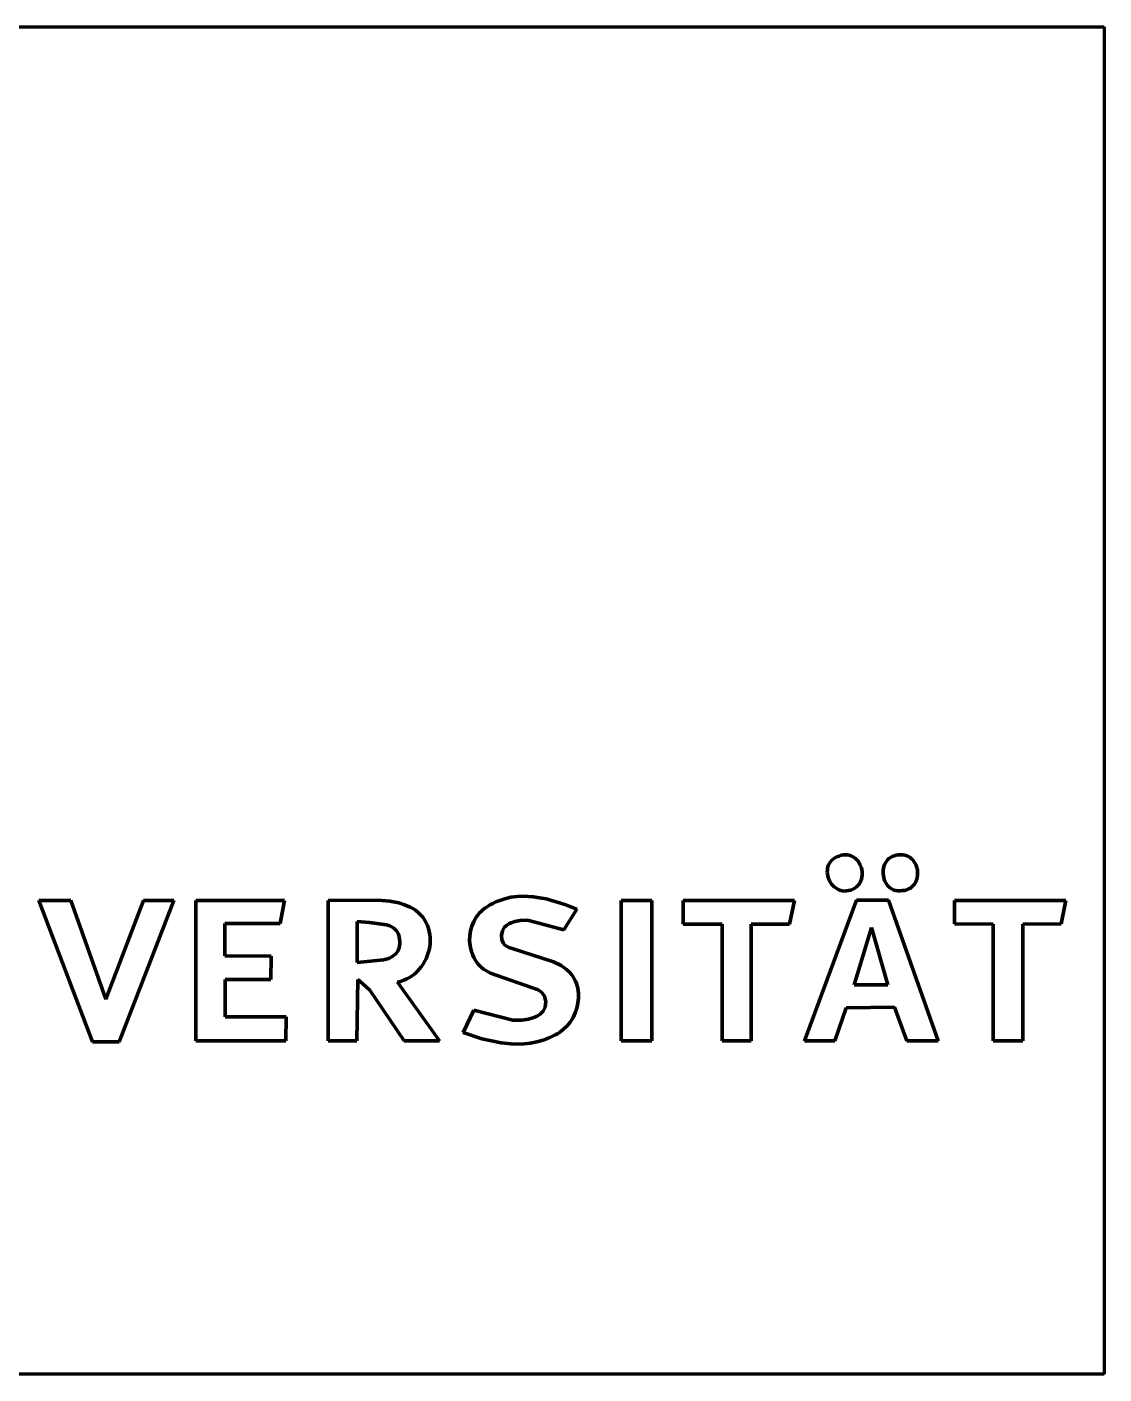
# Model space of a CAD drawing. Header units: millimetres. Extents: x 0 to 11.1, y 0 to 2.5.
# Drawn here: x 9.084 to 11.083, y 0 to 2.5 of the extents above; entities that cross this region are included whole.
import ezdxf

# ---------------------------------------------------------------- set-up
doc = ezdxf.new("R2010")
doc.units = ezdxf.units.MM
doc.layers.add('color#403f3bff', color=7, linetype='CONTINUOUS', lineweight=100)
doc.layers.add('color#ffffffff', color=7, linetype='CONTINUOUS', lineweight=100)

msp = doc.modelspace()

# ---------------------------------------------------------------- linework, layer by layer
at = {"layer": 'color#403f3bff'}
for p, q in [((10.5735, 0.9479), (10.5754, 0.9507)), ((10.5754, 0.9507), (10.5777, 0.9534)), ((10.5777, 0.9534), (10.5805, 0.9558)), ((10.5805, 0.9558), (10.5837, 0.9579)), ((10.5837, 0.9579), (10.5873, 0.9598)), ((10.5873, 0.9598), (10.5914, 0.9613)), ((10.5914, 0.9613), (10.5955, 0.9627)), ((10.5955, 0.9627), (10.5994, 0.9635)), ((10.5994, 0.9635), (10.6032, 0.9638)), ((10.6032, 0.9638), (10.6068, 0.9636)), ((10.6068, 0.9636), (10.6102, 0.963)), ((10.6102, 0.963), (10.6135, 0.962)), ((10.6135, 0.962), (10.6165, 0.9606)), ((10.6165, 0.9606), (10.6194, 0.9588)), ((10.6194, 0.9588), (10.622, 0.9567)), ((10.622, 0.9567), (10.6244, 0.9543)), ((10.6244, 0.9543), (10.6266, 0.9517)), ((10.6266, 0.9517), (10.6286, 0.9489)), ((10.6774, 0.9486), (10.6792, 0.9515)), ((10.6792, 0.9515), (10.6814, 0.9542)), ((10.6814, 0.9542), (10.6839, 0.9566)), ((10.6839, 0.9566), (10.6867, 0.9586)), ((10.6867, 0.9586), (10.6899, 0.9604)), ((10.6899, 0.9604), (10.6935, 0.9618)), ((10.6935, 0.9618), (10.6974, 0.9628)), ((10.6974, 0.9628), (10.7016, 0.9633)), ((10.7016, 0.9633), (10.7059, 0.9636)), ((10.7059, 0.9636), (10.7098, 0.9634)), ((10.7098, 0.9634), (10.7135, 0.9628)), ((10.7135, 0.9628), (10.717, 0.9617)), ((10.717, 0.9617), (10.7202, 0.9603)), ((10.7202, 0.9603), (10.7232, 0.9585)), ((10.7232, 0.9585), (10.7258, 0.9564)), ((10.7258, 0.9564), (10.7282, 0.954)), ((10.7282, 0.954), (10.7304, 0.9513)), ((10.7304, 0.9513), (10.7322, 0.9485)), ((10.5695, 0.9317), (10.5696, 0.9351)), ((10.5698, 0.9283), (10.5695, 0.9317)), ((10.5696, 0.9351), (10.57, 0.9385)), ((10.5703, 0.9249), (10.5698, 0.9283)), ((10.57, 0.9385), (10.5708, 0.9417)), ((10.5708, 0.9417), (10.5719, 0.9449)), ((10.5719, 0.9449), (10.5735, 0.9479)), ((10.6286, 0.9489), (10.6302, 0.9458)), ((10.6302, 0.9458), (10.6328, 0.9393)), ((10.6328, 0.9393), (10.6342, 0.9324)), ((10.6343, 0.9254), (10.6339, 0.922)), ((10.6342, 0.9324), (10.6344, 0.9289)), ((10.6344, 0.9289), (10.6343, 0.9254)), ((10.673, 0.9319), (10.6732, 0.9354)), ((10.6731, 0.9283), (10.673, 0.9319)), ((10.6742, 0.9213), (10.6731, 0.9283)), ((10.6732, 0.9354), (10.6738, 0.9389)), ((10.6738, 0.9389), (10.6747, 0.9422)), ((10.6747, 0.9422), (10.6758, 0.9455)), ((10.6758, 0.9455), (10.6774, 0.9486)), ((10.7322, 0.9485), (10.7338, 0.9454)), ((10.7338, 0.9454), (10.7351, 0.9422)), ((10.7351, 0.9422), (10.7367, 0.9355)), ((10.737, 0.9251), (10.7365, 0.9217)), ((10.7367, 0.9355), (10.7372, 0.9285)), ((10.7372, 0.9285), (10.737, 0.9251)), ((10.5712, 0.9216), (10.5703, 0.9249)), ((10.5739, 0.9152), (10.5712, 0.9216)), ((10.5776, 0.9093), (10.5739, 0.9152)), ((10.5799, 0.9066), (10.5776, 0.9093)), ((10.5824, 0.9042), (10.5799, 0.9066)), ((10.5851, 0.9021), (10.5824, 0.9042)), ((10.588, 0.9002), (10.5851, 0.9021)), ((10.5911, 0.8987), (10.588, 0.9002)), ((10.6206, 0.9018), (10.6171, 0.8998)), ((10.6236, 0.904), (10.6206, 0.9018)), ((10.6263, 0.9065), (10.6236, 0.904)), ((10.6286, 0.9093), (10.6263, 0.9065)), ((10.6305, 0.9122), (10.6286, 0.9093)), ((10.632, 0.9154), (10.6305, 0.9122)), ((10.6331, 0.9186), (10.632, 0.9154)), ((10.6339, 0.922), (10.6331, 0.9186)), ((10.6751, 0.9179), (10.6742, 0.9213)), ((10.6764, 0.9147), (10.6751, 0.9179)), ((10.678, 0.9116), (10.6764, 0.9147)), ((10.6798, 0.9087), (10.678, 0.9116)), ((10.682, 0.906), (10.6798, 0.9087)), ((10.6844, 0.9036), (10.682, 0.906)), ((10.6871, 0.9015), (10.6844, 0.9036)), ((10.6901, 0.8997), (10.6871, 0.9015)), ((10.7205, 0.9002), (10.717, 0.8988)), ((10.7237, 0.902), (10.7205, 0.9002)), ((10.7265, 0.9041), (10.7237, 0.902)), ((10.729, 0.9065), (10.7265, 0.9041)), ((10.7312, 0.9092), (10.729, 0.9065)), ((10.733, 0.9121), (10.7312, 0.9092)), ((10.7345, 0.9151), (10.733, 0.9121)), ((10.7356, 0.9183), (10.7345, 0.9151)), ((10.7365, 0.9217), (10.7356, 0.9183)), ((9.1059, 0.8787), (9.1653, 0.8789)), ((9.2055, 0.6168), (9.1059, 0.8787)), ((9.1653, 0.8789), (9.2301, 0.6958)), ((9.2301, 0.6958), (9.2998, 0.8789)), ((9.3563, 0.8787), (9.2547, 0.6167)), ((9.2998, 0.8789), (9.3563, 0.8787)), ((9.397, 0.6185), (9.3971, 0.8788)), ((9.3971, 0.8788), (9.5615, 0.8788)), ((9.5615, 0.8788), (9.5538, 0.8361)), ((9.6429, 0.8787), (9.7348, 0.8795)), ((9.643, 0.6184), (9.6429, 0.8787)), ((9.7348, 0.8795), (9.7574, 0.8775)), ((9.7574, 0.8775), (9.774, 0.8742)), ((9.9485, 0.8735), (9.954, 0.8762)), ((9.954, 0.8762), (9.9595, 0.8785)), ((9.9595, 0.8785), (9.9707, 0.8822)), ((9.9707, 0.8822), (9.9822, 0.8848)), ((9.9822, 0.8848), (9.994, 0.8863)), ((9.994, 0.8863), (10.0058, 0.8868)), ((10.0058, 0.8868), (10.0237, 0.8858)), ((10.0237, 0.8858), (10.0476, 0.8819)), ((10.0476, 0.8819), (10.0824, 0.8715)), ((10.1871, 0.8788), (10.2435, 0.8788)), ((10.1871, 0.6186), (10.1871, 0.8788)), ((10.2435, 0.8788), (10.2435, 0.6186)), ((10.3022, 0.8351), (10.3022, 0.8787)), ((10.3022, 0.8787), (10.5088, 0.8787)), ((10.5088, 0.8787), (10.4995, 0.8352)), ((10.527, 0.6185), (10.6237, 0.8796)), ((10.5944, 0.8975), (10.5911, 0.8987)), ((10.5978, 0.8968), (10.5944, 0.8975)), ((10.6014, 0.8964), (10.5978, 0.8968)), ((10.6052, 0.8965), (10.6014, 0.8964)), ((10.6091, 0.8971), (10.6052, 0.8965)), ((10.6131, 0.8982), (10.6091, 0.8971)), ((10.6171, 0.8998), (10.6131, 0.8982)), ((10.6237, 0.8796), (10.683, 0.8797)), ((10.683, 0.8797), (10.7756, 0.6185)), ((10.6933, 0.8983), (10.6901, 0.8997)), ((10.6968, 0.8973), (10.6933, 0.8983)), ((10.7006, 0.8967), (10.6968, 0.8973)), ((10.7046, 0.8966), (10.7006, 0.8967)), ((10.7088, 0.8971), (10.7046, 0.8966)), ((10.7131, 0.8977), (10.7088, 0.8971)), ((10.717, 0.8988), (10.7131, 0.8977)), ((10.8055, 0.8353), (10.8056, 0.8786)), ((10.8056, 0.8786), (11.0125, 0.8787)), ((11.0125, 0.8787), (11.0035, 0.8353)), ((9.774, 0.8742), (9.7847, 0.8708)), ((9.7847, 0.8708), (9.7951, 0.8664)), ((9.7951, 0.8664), (9.8002, 0.8638)), ((9.8002, 0.8638), (9.8053, 0.8608)), ((9.8053, 0.8608), (9.8102, 0.8567)), ((9.8102, 0.8567), (9.8145, 0.8523)), ((9.8145, 0.8523), (9.8184, 0.8476)), ((9.9178, 0.8479), (9.9205, 0.8517)), ((9.9205, 0.8517), (9.9235, 0.8553)), ((9.9235, 0.8553), (9.9267, 0.8586)), ((9.9267, 0.8586), (9.9302, 0.8618)), ((9.9302, 0.8618), (9.9339, 0.8647)), ((9.9339, 0.8647), (9.9379, 0.8673)), ((9.9379, 0.8673), (9.9432, 0.8706)), ((9.9432, 0.8706), (9.9485, 0.8735)), ((10.1044, 0.8625), (10.0801, 0.8242)), ((10.0824, 0.8715), (10.1044, 0.8625)), ((9.4511, 0.8359), (9.451, 0.7761)), ((9.5538, 0.8361), (9.4511, 0.8359)), ((9.6964, 0.8397), (9.6964, 0.7639)), ((9.7193, 0.8378), (9.6964, 0.8397)), ((9.7511, 0.8338), (9.7193, 0.8378)), ((9.7573, 0.8316), (9.7511, 0.8338)), ((9.7628, 0.8287), (9.7573, 0.8316)), ((9.7653, 0.8269), (9.7628, 0.8287)), ((9.7675, 0.8249), (9.7653, 0.8269)), ((9.8184, 0.8476), (9.8218, 0.8427)), ((9.8218, 0.8427), (9.8247, 0.8376)), ((9.8247, 0.8376), (9.8271, 0.8323)), ((9.8271, 0.8323), (9.829, 0.8268)), ((9.829, 0.8268), (9.8305, 0.8213)), ((9.9072, 0.8225), (9.9097, 0.8314)), ((9.9097, 0.8314), (9.9132, 0.8399)), ((9.9132, 0.8399), (9.9178, 0.8479)), ((9.9698, 0.8285), (9.9666, 0.8228)), ((9.9744, 0.8332), (9.9698, 0.8285)), ((9.9782, 0.8355), (9.9744, 0.8332)), ((9.9826, 0.8371), (9.9782, 0.8355)), ((9.9893, 0.8396), (9.9826, 0.8371)), ((9.9995, 0.8418), (9.9893, 0.8396)), ((10.0131, 0.8423), (9.9995, 0.8418)), ((10.0801, 0.8242), (10.0131, 0.8423)), ((10.3742, 0.8351), (10.3022, 0.8351)), ((10.3743, 0.6186), (10.3742, 0.8351)), ((10.4282, 0.8351), (10.4281, 0.6184)), ((10.4995, 0.8352), (10.4282, 0.8351)), ((10.6514, 0.8285), (10.6195, 0.7223)), ((10.682, 0.7222), (10.6514, 0.8285)), ((10.8773, 0.835), (10.8055, 0.8353)), ((10.8774, 0.6185), (10.8773, 0.835)), ((11.0035, 0.8353), (10.9323, 0.8351)), ((10.9323, 0.8351), (10.9324, 0.6185)), ((9.7695, 0.8226), (9.7675, 0.8249)), ((9.7713, 0.8201), (9.7695, 0.8226)), ((9.7728, 0.8173), (9.7713, 0.8201)), ((9.774, 0.8142), (9.7728, 0.8173)), ((9.7748, 0.8108), (9.774, 0.8142)), ((9.7754, 0.8071), (9.7748, 0.8108)), ((9.7756, 0.8031), (9.7754, 0.8071)), ((9.7756, 0.7988), (9.7756, 0.8031)), ((9.8305, 0.8213), (9.8315, 0.8157)), ((9.8315, 0.8157), (9.8321, 0.81)), ((9.8323, 0.8042), (9.832, 0.7985)), ((9.8321, 0.81), (9.8323, 0.8042)), ((9.9055, 0.804), (9.9058, 0.8133)), ((9.9063, 0.7948), (9.9055, 0.804)), ((9.9058, 0.8133), (9.9072, 0.8225)), ((9.9666, 0.8228), (9.9647, 0.8143)), ((9.9647, 0.8143), (9.9655, 0.8058)), ((9.9655, 0.8058), (9.9679, 0.8)), ((9.451, 0.7761), (9.5369, 0.7758)), ((9.5369, 0.7758), (9.5366, 0.7323)), ((9.7612, 0.7741), (9.7663, 0.7778)), ((9.7663, 0.7778), (9.7685, 0.7799)), ((9.7685, 0.7799), (9.7704, 0.7823)), ((9.7704, 0.7823), (9.7721, 0.785)), ((9.7721, 0.785), (9.7734, 0.788)), ((9.7734, 0.788), (9.7745, 0.7913)), ((9.7745, 0.7913), (9.7752, 0.7949)), ((9.7752, 0.7949), (9.7756, 0.7988)), ((9.8269, 0.776), (9.8246, 0.7707)), ((9.8287, 0.7815), (9.8269, 0.776)), ((9.8302, 0.7871), (9.8287, 0.7815)), ((9.8313, 0.7928), (9.8302, 0.7871)), ((9.832, 0.7985), (9.8313, 0.7928)), ((9.9083, 0.7858), (9.9063, 0.7948)), ((9.9114, 0.7771), (9.9083, 0.7858)), ((9.9133, 0.7729), (9.9114, 0.7771)), ((9.9679, 0.8), (9.9705, 0.7966)), ((9.9705, 0.7966), (9.9738, 0.7939)), ((9.9738, 0.7939), (9.978, 0.7917)), ((9.978, 0.7917), (9.9829, 0.7905)), ((9.9829, 0.7905), (10.0611, 0.7653)), ((9.6964, 0.7639), (9.7026, 0.7646)), ((9.7026, 0.7646), (9.7456, 0.7685)), ((9.7456, 0.7685), (9.7554, 0.7714)), ((9.7554, 0.7714), (9.7612, 0.7741)), ((9.812, 0.7512), (9.808, 0.7469)), ((9.8157, 0.7557), (9.812, 0.7512)), ((9.819, 0.7605), (9.8157, 0.7557)), ((9.822, 0.7655), (9.819, 0.7605)), ((9.8246, 0.7707), (9.822, 0.7655)), ((9.9156, 0.7689), (9.9133, 0.7729)), ((9.9181, 0.765), (9.9156, 0.7689)), ((9.921, 0.7614), (9.9181, 0.765)), ((9.9241, 0.7579), (9.921, 0.7614)), ((9.9275, 0.7546), (9.9241, 0.7579)), ((9.9312, 0.7515), (9.9275, 0.7546)), ((9.9442, 0.7441), (9.9312, 0.7515)), ((10.0611, 0.7653), (10.0755, 0.7579)), ((10.0755, 0.7579), (10.0854, 0.7507)), ((10.0854, 0.7507), (10.0916, 0.745)), ((9.4519, 0.7323), (9.4518, 0.663)), ((9.5366, 0.7323), (9.4519, 0.7323)), ((9.6977, 0.7323), (9.6961, 0.6187)), ((9.7018, 0.7293), (9.6977, 0.7323)), ((9.7202, 0.7127), (9.7018, 0.7293)), ((9.7774, 0.7287), (9.7714, 0.7272)), ((9.7714, 0.7272), (9.8495, 0.6185)), ((9.7833, 0.7307), (9.7774, 0.7287)), ((9.7888, 0.7332), (9.7833, 0.7307)), ((9.7941, 0.7361), (9.7888, 0.7332)), ((9.799, 0.7393), (9.7941, 0.7361)), ((9.8037, 0.743), (9.799, 0.7393)), ((9.808, 0.7469), (9.8037, 0.743)), ((10.0325, 0.7132), (9.9442, 0.7441)), ((10.0916, 0.745), (10.0947, 0.7413)), ((10.0947, 0.7413), (10.0974, 0.7373)), ((10.0974, 0.7373), (10.0998, 0.7333)), ((10.0998, 0.7333), (10.1019, 0.7291)), ((10.1019, 0.7291), (10.1036, 0.7248)), ((9.7838, 0.6187), (9.7202, 0.7127)), ((10.0345, 0.7121), (10.0325, 0.7132)), ((10.0396, 0.7081), (10.0345, 0.7121)), ((10.0442, 0.7012), (10.0396, 0.7081)), ((10.0467, 0.6912), (10.0442, 0.7012)), ((10.1036, 0.7248), (10.1051, 0.7204)), ((10.1051, 0.7204), (10.1062, 0.7159)), ((10.1062, 0.7159), (10.1075, 0.7068)), ((10.1075, 0.7068), (10.1076, 0.6975)), ((10.6195, 0.7223), (10.682, 0.7222)), ((9.8937, 0.6336), (9.9131, 0.6753)), ((9.9131, 0.6753), (9.9859, 0.6569)), ((10.0421, 0.6736), (10.0456, 0.681)), ((10.0456, 0.681), (10.0467, 0.6912)), ((10.1046, 0.6791), (10.1015, 0.6703)), ((10.1066, 0.6883), (10.1046, 0.6791)), ((10.1076, 0.6975), (10.1066, 0.6883)), ((10.6048, 0.6799), (10.5838, 0.6185)), ((10.6945, 0.6807), (10.6048, 0.6799)), ((10.7172, 0.6185), (10.6945, 0.6807)), ((9.4518, 0.663), (9.5646, 0.6629)), ((9.5646, 0.6629), (9.5645, 0.6185)), ((9.9859, 0.6569), (10.0023, 0.657)), ((10.0023, 0.657), (10.0146, 0.6589)), ((10.0146, 0.6589), (10.0226, 0.6612)), ((10.0226, 0.6612), (10.0306, 0.6644)), ((10.0306, 0.6644), (10.0364, 0.6676)), ((10.0364, 0.6676), (10.0421, 0.6736)), ((10.0925, 0.6538), (10.0866, 0.6464)), ((10.0974, 0.6618), (10.0925, 0.6538)), ((10.1015, 0.6703), (10.0974, 0.6618)), ((9.9282, 0.6222), (9.8937, 0.6336)), ((10.0644, 0.6294), (10.0533, 0.624)), ((10.0686, 0.6316), (10.0644, 0.6294)), ((10.0726, 0.6341), (10.0686, 0.6316)), ((10.08, 0.6398), (10.0726, 0.6341)), ((10.0866, 0.6464), (10.08, 0.6398)), ((9.2547, 0.6167), (9.2055, 0.6168)), ((9.5645, 0.6185), (9.397, 0.6185)), ((9.6961, 0.6187), (9.643, 0.6184)), ((9.8495, 0.6185), (9.7838, 0.6187)), ((9.9642, 0.6146), (9.9282, 0.6222)), ((9.9884, 0.6125), (9.9642, 0.6146)), ((10.0065, 0.6129), (9.9884, 0.6125)), ((10.0184, 0.6142), (10.0065, 0.6129)), ((10.0302, 0.6164), (10.0184, 0.6142)), ((10.0419, 0.6197), (10.0302, 0.6164)), ((10.0533, 0.624), (10.0419, 0.6197)), ((10.2435, 0.6186), (10.1871, 0.6186)), ((10.4281, 0.6184), (10.3743, 0.6186)), ((10.5838, 0.6185), (10.527, 0.6185)), ((10.7756, 0.6185), (10.7172, 0.6185)), ((10.9324, 0.6185), (10.8774, 0.6185))]:
    msp.add_line(p, q, dxfattribs=at)
at = {"layer": 'color#ffffffff'}
for p, q in [((0, 2.5), (11.0833, 2.5)), ((11.0833, 2.5), (11.0833, 0)), ((10.5754, 0.9507), (10.5735, 0.9479)), ((10.5777, 0.9534), (10.5754, 0.9507)), ((10.5805, 0.9558), (10.5777, 0.9534)), ((10.5837, 0.9579), (10.5805, 0.9558)), ((10.5873, 0.9598), (10.5837, 0.9579)), ((10.5914, 0.9613), (10.5873, 0.9598)), ((10.5955, 0.9627), (10.5914, 0.9613)), ((10.5994, 0.9635), (10.5955, 0.9627)), ((10.6032, 0.9638), (10.5994, 0.9635)), ((10.6068, 0.9636), (10.6032, 0.9638)), ((10.6102, 0.963), (10.6068, 0.9636)), ((10.6135, 0.962), (10.6102, 0.963)), ((10.6165, 0.9606), (10.6135, 0.962)), ((10.6194, 0.9588), (10.6165, 0.9606)), ((10.622, 0.9567), (10.6194, 0.9588)), ((10.6244, 0.9543), (10.622, 0.9567)), ((10.6266, 0.9517), (10.6244, 0.9543)), ((10.6286, 0.9489), (10.6266, 0.9517)), ((10.6792, 0.9515), (10.6774, 0.9486)), ((10.6814, 0.9542), (10.6792, 0.9515)), ((10.6839, 0.9566), (10.6814, 0.9542)), ((10.6867, 0.9586), (10.6839, 0.9566)), ((10.6899, 0.9604), (10.6867, 0.9586)), ((10.6935, 0.9618), (10.6899, 0.9604)), ((10.6974, 0.9628), (10.6935, 0.9618)), ((10.7016, 0.9633), (10.6974, 0.9628)), ((10.7059, 0.9636), (10.7016, 0.9633)), ((10.7098, 0.9634), (10.7059, 0.9636)), ((10.7135, 0.9628), (10.7098, 0.9634)), ((10.717, 0.9617), (10.7135, 0.9628)), ((10.7202, 0.9603), (10.717, 0.9617)), ((10.7232, 0.9585), (10.7202, 0.9603)), ((10.7258, 0.9564), (10.7232, 0.9585)), ((10.7282, 0.954), (10.7258, 0.9564)), ((10.7304, 0.9513), (10.7282, 0.954)), ((10.7322, 0.9485), (10.7304, 0.9513)), ((10.5696, 0.9351), (10.5695, 0.9317)), ((10.5695, 0.9317), (10.5698, 0.9283)), ((10.57, 0.9385), (10.5696, 0.9351)), ((10.5698, 0.9283), (10.5703, 0.9249)), ((10.5708, 0.9417), (10.57, 0.9385)), ((10.5719, 0.9449), (10.5708, 0.9417)), ((10.5735, 0.9479), (10.5719, 0.9449)), ((10.6302, 0.9458), (10.6286, 0.9489)), ((10.6328, 0.9393), (10.6302, 0.9458)), ((10.6342, 0.9324), (10.6328, 0.9393)), ((10.6339, 0.922), (10.6343, 0.9254)), ((10.6344, 0.9289), (10.6342, 0.9324)), ((10.6343, 0.9254), (10.6344, 0.9289)), ((10.6732, 0.9354), (10.673, 0.9319)), ((10.673, 0.9319), (10.6731, 0.9283)), ((10.6731, 0.9283), (10.6742, 0.9213)), ((10.6738, 0.9389), (10.6732, 0.9354)), ((10.6747, 0.9422), (10.6738, 0.9389)), ((10.6758, 0.9455), (10.6747, 0.9422)), ((10.6774, 0.9486), (10.6758, 0.9455)), ((10.7338, 0.9454), (10.7322, 0.9485)), ((10.7351, 0.9422), (10.7338, 0.9454)), ((10.7367, 0.9355), (10.7351, 0.9422)), ((10.7365, 0.9217), (10.737, 0.9251)), ((10.7372, 0.9285), (10.7367, 0.9355)), ((10.737, 0.9251), (10.7372, 0.9285)), ((10.5703, 0.9249), (10.5712, 0.9216)), ((10.5712, 0.9216), (10.5739, 0.9152)), ((10.5739, 0.9152), (10.5776, 0.9093)), ((10.5776, 0.9093), (10.5799, 0.9066)), ((10.5799, 0.9066), (10.5824, 0.9042)), ((10.5824, 0.9042), (10.5851, 0.9021)), ((10.5851, 0.9021), (10.588, 0.9002)), ((10.588, 0.9002), (10.5911, 0.8987)), ((10.6171, 0.8998), (10.6206, 0.9018)), ((10.6206, 0.9018), (10.6236, 0.904)), ((10.6236, 0.904), (10.6263, 0.9065)), ((10.6263, 0.9065), (10.6286, 0.9093)), ((10.6286, 0.9093), (10.6305, 0.9122)), ((10.6305, 0.9122), (10.632, 0.9154)), ((10.632, 0.9154), (10.6331, 0.9186)), ((10.6331, 0.9186), (10.6339, 0.922)), ((10.6742, 0.9213), (10.6751, 0.9179)), ((10.6751, 0.9179), (10.6764, 0.9147)), ((10.6764, 0.9147), (10.678, 0.9116)), ((10.678, 0.9116), (10.6798, 0.9087)), ((10.6798, 0.9087), (10.682, 0.906)), ((10.682, 0.906), (10.6844, 0.9036)), ((10.6844, 0.9036), (10.6871, 0.9015)), ((10.6871, 0.9015), (10.6901, 0.8997)), ((10.717, 0.8988), (10.7205, 0.9002)), ((10.7205, 0.9002), (10.7237, 0.902)), ((10.7237, 0.902), (10.7265, 0.9041)), ((10.7265, 0.9041), (10.729, 0.9065)), ((10.729, 0.9065), (10.7312, 0.9092)), ((10.7312, 0.9092), (10.733, 0.9121)), ((10.733, 0.9121), (10.7345, 0.9151)), ((10.7345, 0.9151), (10.7356, 0.9183)), ((10.7356, 0.9183), (10.7365, 0.9217)), ((9.1653, 0.8789), (9.1059, 0.8787)), ((9.1059, 0.8787), (9.2055, 0.6168)), ((9.2301, 0.6958), (9.1653, 0.8789)), ((9.2998, 0.8789), (9.2301, 0.6958)), ((9.2547, 0.6167), (9.3563, 0.8787)), ((9.3563, 0.8787), (9.2998, 0.8789)), ((9.3971, 0.8788), (9.397, 0.6185)), ((9.5615, 0.8788), (9.3971, 0.8788)), ((9.5538, 0.8361), (9.5615, 0.8788)), ((9.7348, 0.8795), (9.6429, 0.8787)), ((9.6429, 0.8787), (9.643, 0.6184)), ((9.7574, 0.8775), (9.7348, 0.8795)), ((9.774, 0.8742), (9.7574, 0.8775)), ((9.954, 0.8762), (9.9485, 0.8735)), ((9.9595, 0.8785), (9.954, 0.8762)), ((9.9707, 0.8822), (9.9595, 0.8785)), ((9.9822, 0.8848), (9.9707, 0.8822)), ((9.994, 0.8863), (9.9822, 0.8848)), ((10.0058, 0.8868), (9.994, 0.8863)), ((10.0237, 0.8858), (10.0058, 0.8868)), ((10.0476, 0.8819), (10.0237, 0.8858)), ((10.0824, 0.8715), (10.0476, 0.8819)), ((10.1871, 0.8788), (10.1871, 0.6186)), ((10.2435, 0.8788), (10.1871, 0.8788)), ((10.2435, 0.6186), (10.2435, 0.8788)), ((10.5088, 0.8787), (10.3022, 0.8787)), ((10.3022, 0.8787), (10.3022, 0.8351)), ((10.4995, 0.8352), (10.5088, 0.8787)), ((10.6237, 0.8796), (10.527, 0.6185)), ((10.5911, 0.8987), (10.5944, 0.8975)), ((10.5944, 0.8975), (10.5978, 0.8968)), ((10.5978, 0.8968), (10.6014, 0.8964)), ((10.6014, 0.8964), (10.6052, 0.8965)), ((10.6052, 0.8965), (10.6091, 0.8971)), ((10.6091, 0.8971), (10.6131, 0.8982)), ((10.6131, 0.8982), (10.6171, 0.8998)), ((10.683, 0.8797), (10.6237, 0.8796)), ((10.7756, 0.6185), (10.683, 0.8797)), ((10.6901, 0.8997), (10.6933, 0.8983)), ((10.6933, 0.8983), (10.6968, 0.8973)), ((10.6968, 0.8973), (10.7006, 0.8967)), ((10.7006, 0.8967), (10.7046, 0.8966)), ((10.7046, 0.8966), (10.7088, 0.8971)), ((10.7088, 0.8971), (10.7131, 0.8977)), ((10.7131, 0.8977), (10.717, 0.8988)), ((10.8056, 0.8786), (10.8055, 0.8353)), ((11.0125, 0.8787), (10.8056, 0.8786)), ((11.0035, 0.8353), (11.0125, 0.8787)), ((9.7847, 0.8708), (9.774, 0.8742)), ((9.7951, 0.8664), (9.7847, 0.8708)), ((9.8002, 0.8638), (9.7951, 0.8664)), ((9.8053, 0.8608), (9.8002, 0.8638)), ((9.8102, 0.8567), (9.8053, 0.8608)), ((9.8145, 0.8523), (9.8102, 0.8567)), ((9.8184, 0.8476), (9.8145, 0.8523)), ((9.9205, 0.8517), (9.9178, 0.8479)), ((9.9235, 0.8553), (9.9205, 0.8517)), ((9.9267, 0.8586), (9.9235, 0.8553)), ((9.9302, 0.8618), (9.9267, 0.8586)), ((9.9339, 0.8647), (9.9302, 0.8618)), ((9.9379, 0.8673), (9.9339, 0.8647)), ((9.9432, 0.8706), (9.9379, 0.8673)), ((9.9485, 0.8735), (9.9432, 0.8706)), ((10.0801, 0.8242), (10.1044, 0.8625)), ((10.1044, 0.8625), (10.0824, 0.8715)), ((9.451, 0.7761), (9.4511, 0.8359)), ((9.4511, 0.8359), (9.5538, 0.8361)), ((9.6964, 0.8397), (9.7193, 0.8378)), ((9.6964, 0.7639), (9.6964, 0.8397)), ((9.7193, 0.8378), (9.7511, 0.8338)), ((9.7511, 0.8338), (9.7573, 0.8316)), ((9.7573, 0.8316), (9.7628, 0.8287)), ((9.7628, 0.8287), (9.7653, 0.8269)), ((9.7653, 0.8269), (9.7675, 0.8249)), ((9.8218, 0.8427), (9.8184, 0.8476)), ((9.8247, 0.8376), (9.8218, 0.8427)), ((9.8271, 0.8323), (9.8247, 0.8376)), ((9.829, 0.8268), (9.8271, 0.8323)), ((9.8305, 0.8213), (9.829, 0.8268)), ((9.9097, 0.8314), (9.9072, 0.8225)), ((9.9132, 0.8399), (9.9097, 0.8314)), ((9.9178, 0.8479), (9.9132, 0.8399)), ((9.9666, 0.8228), (9.9698, 0.8285)), ((9.9698, 0.8285), (9.9744, 0.8332)), ((9.9744, 0.8332), (9.9782, 0.8355)), ((9.9782, 0.8355), (9.9826, 0.8371)), ((9.9826, 0.8371), (9.9893, 0.8396)), ((9.9893, 0.8396), (9.9995, 0.8418)), ((9.9995, 0.8418), (10.0131, 0.8423)), ((10.0131, 0.8423), (10.0801, 0.8242)), ((10.3022, 0.8351), (10.3742, 0.8351)), ((10.3742, 0.8351), (10.3743, 0.6186)), ((10.4281, 0.6184), (10.4282, 0.8351)), ((10.4282, 0.8351), (10.4995, 0.8352)), ((10.6195, 0.7223), (10.6514, 0.8285)), ((10.6514, 0.8285), (10.682, 0.7222)), ((10.8055, 0.8353), (10.8773, 0.835)), ((10.8773, 0.835), (10.8774, 0.6185)), ((10.9323, 0.8351), (11.0035, 0.8353)), ((10.9324, 0.6185), (10.9323, 0.8351)), ((9.7675, 0.8249), (9.7695, 0.8226)), ((9.7695, 0.8226), (9.7713, 0.8201)), ((9.7713, 0.8201), (9.7728, 0.8173)), ((9.7728, 0.8173), (9.774, 0.8142)), ((9.774, 0.8142), (9.7748, 0.8108)), ((9.7748, 0.8108), (9.7754, 0.8071)), ((9.7754, 0.8071), (9.7756, 0.8031)), ((9.7756, 0.8031), (9.7756, 0.7988)), ((9.8315, 0.8157), (9.8305, 0.8213)), ((9.8321, 0.81), (9.8315, 0.8157)), ((9.832, 0.7985), (9.8323, 0.8042)), ((9.8323, 0.8042), (9.8321, 0.81)), ((9.9058, 0.8133), (9.9055, 0.804)), ((9.9055, 0.804), (9.9063, 0.7948)), ((9.9072, 0.8225), (9.9058, 0.8133)), ((9.9647, 0.8143), (9.9666, 0.8228)), ((9.9655, 0.8058), (9.9647, 0.8143)), ((9.9679, 0.8), (9.9655, 0.8058)), ((9.5369, 0.7758), (9.451, 0.7761)), ((9.5366, 0.7323), (9.5369, 0.7758)), ((9.7663, 0.7778), (9.7612, 0.7741)), ((9.7685, 0.7799), (9.7663, 0.7778)), ((9.7704, 0.7823), (9.7685, 0.7799)), ((9.7721, 0.785), (9.7704, 0.7823)), ((9.7734, 0.788), (9.7721, 0.785)), ((9.7745, 0.7913), (9.7734, 0.788)), ((9.7752, 0.7949), (9.7745, 0.7913)), ((9.7756, 0.7988), (9.7752, 0.7949)), ((9.8246, 0.7707), (9.8269, 0.776)), ((9.8269, 0.776), (9.8287, 0.7815)), ((9.8287, 0.7815), (9.8302, 0.7871)), ((9.8302, 0.7871), (9.8313, 0.7928)), ((9.8313, 0.7928), (9.832, 0.7985)), ((9.9063, 0.7948), (9.9083, 0.7858)), ((9.9083, 0.7858), (9.9114, 0.7771)), ((9.9114, 0.7771), (9.9133, 0.7729)), ((9.9705, 0.7966), (9.9679, 0.8)), ((9.9738, 0.7939), (9.9705, 0.7966)), ((9.978, 0.7917), (9.9738, 0.7939)), ((9.9829, 0.7905), (9.978, 0.7917)), ((10.0611, 0.7653), (9.9829, 0.7905)), ((9.7026, 0.7646), (9.6964, 0.7639)), ((9.7456, 0.7685), (9.7026, 0.7646)), ((9.7554, 0.7714), (9.7456, 0.7685)), ((9.7612, 0.7741), (9.7554, 0.7714)), ((9.808, 0.7469), (9.812, 0.7512)), ((9.812, 0.7512), (9.8157, 0.7557)), ((9.8157, 0.7557), (9.819, 0.7605)), ((9.819, 0.7605), (9.822, 0.7655)), ((9.822, 0.7655), (9.8246, 0.7707)), ((9.9133, 0.7729), (9.9156, 0.7689)), ((9.9156, 0.7689), (9.9181, 0.765)), ((9.9181, 0.765), (9.921, 0.7614)), ((9.921, 0.7614), (9.9241, 0.7579)), ((9.9241, 0.7579), (9.9275, 0.7546)), ((9.9275, 0.7546), (9.9312, 0.7515)), ((9.9312, 0.7515), (9.9442, 0.7441)), ((10.0755, 0.7579), (10.0611, 0.7653)), ((10.0854, 0.7507), (10.0755, 0.7579)), ((10.0916, 0.745), (10.0854, 0.7507)), ((9.4518, 0.663), (9.4519, 0.7323)), ((9.4519, 0.7323), (9.5366, 0.7323)), ((9.6961, 0.6187), (9.6977, 0.7323)), ((9.6977, 0.7323), (9.7018, 0.7293)), ((9.7018, 0.7293), (9.7202, 0.7127)), ((9.7714, 0.7272), (9.7774, 0.7287)), ((9.8495, 0.6185), (9.7714, 0.7272)), ((9.7774, 0.7287), (9.7833, 0.7307)), ((9.7833, 0.7307), (9.7888, 0.7332)), ((9.7888, 0.7332), (9.7941, 0.7361)), ((9.7941, 0.7361), (9.799, 0.7393)), ((9.799, 0.7393), (9.8037, 0.743)), ((9.8037, 0.743), (9.808, 0.7469)), ((9.9442, 0.7441), (10.0325, 0.7132)), ((10.0947, 0.7413), (10.0916, 0.745)), ((10.0974, 0.7373), (10.0947, 0.7413)), ((10.0998, 0.7333), (10.0974, 0.7373)), ((10.1019, 0.7291), (10.0998, 0.7333)), ((10.1036, 0.7248), (10.1019, 0.7291)), ((9.7202, 0.7127), (9.7838, 0.6187)), ((10.0325, 0.7132), (10.0345, 0.7121)), ((10.0345, 0.7121), (10.0396, 0.7081)), ((10.0396, 0.7081), (10.0442, 0.7012)), ((10.0442, 0.7012), (10.0467, 0.6912)), ((10.1051, 0.7204), (10.1036, 0.7248)), ((10.1062, 0.7159), (10.1051, 0.7204)), ((10.1075, 0.7068), (10.1062, 0.7159)), ((10.1076, 0.6975), (10.1075, 0.7068)), ((10.682, 0.7222), (10.6195, 0.7223)), ((9.9131, 0.6753), (9.8937, 0.6336)), ((9.9859, 0.6569), (9.9131, 0.6753)), ((10.0456, 0.681), (10.0421, 0.6736)), ((10.0467, 0.6912), (10.0456, 0.681)), ((10.1015, 0.6703), (10.1046, 0.6791)), ((10.1046, 0.6791), (10.1066, 0.6883)), ((10.1066, 0.6883), (10.1076, 0.6975)), ((10.5838, 0.6185), (10.6048, 0.6799)), ((10.6048, 0.6799), (10.6945, 0.6807)), ((10.6945, 0.6807), (10.7172, 0.6185)), ((9.5646, 0.6629), (9.4518, 0.663)), ((9.5645, 0.6185), (9.5646, 0.6629)), ((10.0023, 0.657), (9.9859, 0.6569)), ((10.0146, 0.6589), (10.0023, 0.657)), ((10.0226, 0.6612), (10.0146, 0.6589)), ((10.0306, 0.6644), (10.0226, 0.6612)), ((10.0364, 0.6676), (10.0306, 0.6644)), ((10.0421, 0.6736), (10.0364, 0.6676)), ((10.0866, 0.6464), (10.0925, 0.6538)), ((10.0925, 0.6538), (10.0974, 0.6618)), ((10.0974, 0.6618), (10.1015, 0.6703)), ((9.8937, 0.6336), (9.9282, 0.6222)), ((10.0533, 0.624), (10.0644, 0.6294)), ((10.0644, 0.6294), (10.0686, 0.6316)), ((10.0686, 0.6316), (10.0726, 0.6341)), ((10.0726, 0.6341), (10.08, 0.6398)), ((10.08, 0.6398), (10.0866, 0.6464)), ((9.2055, 0.6168), (9.2547, 0.6167)), ((9.397, 0.6185), (9.5645, 0.6185)), ((9.643, 0.6184), (9.6961, 0.6187)), ((9.7838, 0.6187), (9.8495, 0.6185)), ((9.9282, 0.6222), (9.9642, 0.6146)), ((9.9642, 0.6146), (9.9884, 0.6125)), ((9.9884, 0.6125), (10.0065, 0.6129)), ((10.0065, 0.6129), (10.0184, 0.6142)), ((10.0184, 0.6142), (10.0302, 0.6164)), ((10.0302, 0.6164), (10.0419, 0.6197)), ((10.0419, 0.6197), (10.0533, 0.624)), ((10.1871, 0.6186), (10.2435, 0.6186)), ((10.3743, 0.6186), (10.4281, 0.6184)), ((10.527, 0.6185), (10.5838, 0.6185)), ((10.7172, 0.6185), (10.7756, 0.6185)), ((10.8774, 0.6185), (10.9324, 0.6185)), ((11.0833, 0), (0, 0))]:
    msp.add_line(p, q, dxfattribs=at)

doc.saveas('drawing.dxf')
